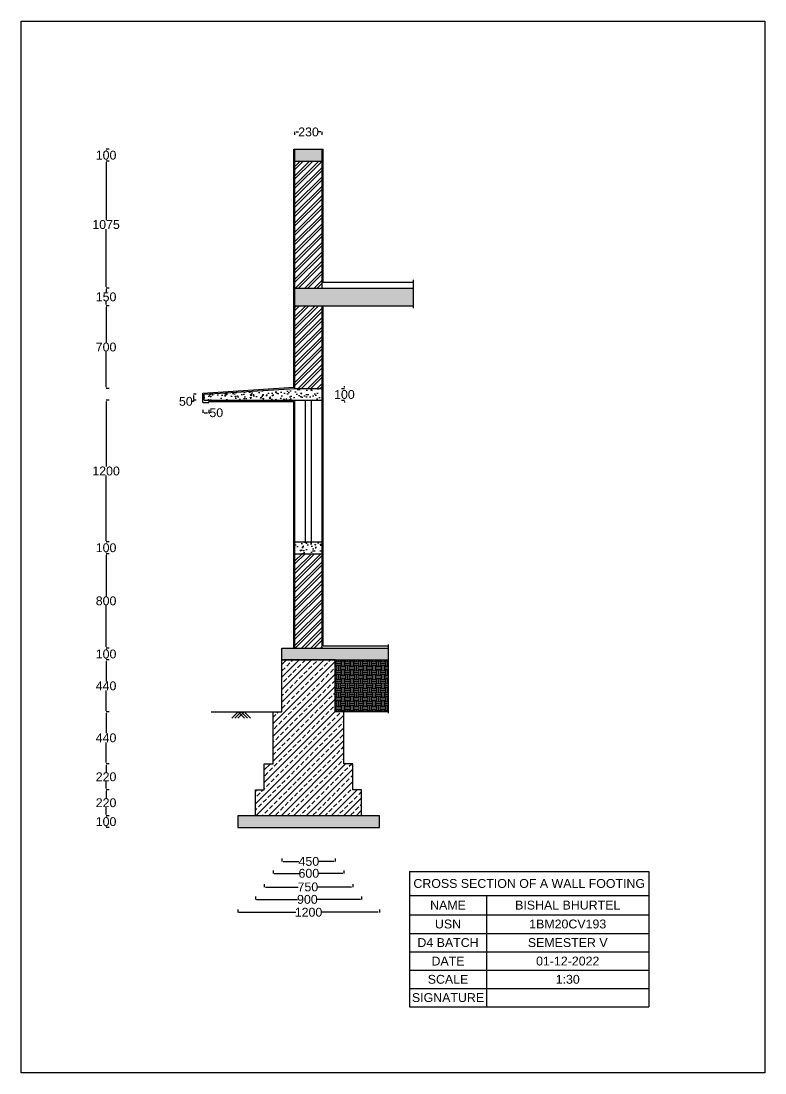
# Model space of a CAD drawing. Header units: inches. Extents: x 448145 to 618619, y -64863 to 148507.
# Drawn here: x 454603 to 460903, y 137171 to 146081 of the extents above; entities that cross this region are included whole.
import ezdxf

# ---------------------------------------------------------------- set-up
doc = ezdxf.new("R2010")
doc.units = ezdxf.units.IN
doc.header["$MEASUREMENT"] = 0
for name, color, linetype in [('DIM', 251, 'Continuous'), ('HATC', 250, 'Continuous'), ('TEXT', 5, 'Continuous')]:
    doc.layers.add(name, color=color, linetype=linetype)
doc.styles.add('Annotative', font='Arial.ttf', dxfattribs={"height": 75})
doc.styles.get("Standard").update_dxf_attribs({"font": 'Arial.ttf', "height": 75})
doc.dimstyles.new('Annotative', dxfattribs={"dimscale": 0, "dimtxt": 75, "dimasz": 10, "dimexe": 0.18, "dimexo": 0.0625, "dimgap": 0.09, "dimtad": 0, "dimtih": 1, "dimtoh": 1, "dimdec": 0, "dimzin": 0, "dimdsep": 46, "dimtxsty": 'Annotative', "dimcen": 0.09, "dimadec": 0, "dimazin": 0, "dimtfac": 1, "dimtdec": 0, "dimtofl": 0, "dimtmove": 0, "dimatfit": 3, "dimfxl": 0, "dimtolj": 1, "dimtzin": 0, "dimarcsym": 0})
pattern_1 = [(50, (0, 0), (107.589027, -9.41282), [11.25, -123.75]), (355, (0, 0), (-20.8127, 112.82882), [9, -99]), (100.451444, (8.97, -0.78), (86.776327, 103.415999), [9.56103, -105.171317]), (46.1842, (0, 30), (160.0862, -24.827892), [16.875, -185.625]), (96.635635, (13.34, 27.93), (140.19929, 146.11779), [14.34155, -157.757064]), (351.184164, (0, 30), (140.19929, 146.11779), [13.5, -148.5]), (21, (15, 22.5), (89.536058, -60.392834), [11.25, -123.75]), (326, (15, 22.5), (36.4973, 108.772507), [9, -99]), (71.451445, (22.46, 17.47), (126.033357, 48.379673), [9.561029, -105.171317]), (37.5, (0, 0), (1.8239783, 49.934078), [0, -97.8, 0, -100.5, 0, -99.375]), (7.5, (0, 0), (39.4604306, 59.161757), [0, -57.3, 0, -95.55, 0, -37.875]), (327.5, (-33.45, 0), (80.0733654, -3.3832308), [0, -37.5, 0, -117, 0, -155.25]), (317.5, (-48.45, 0), (87.477925, 15.015747), [0, -48.75, 0, -77.7, 0, -110.25])]

# ---------------------------------------------------------------- blocks, each defined once
blk = doc.blocks.new('*D4')
at = {"layer": 'Defpoints', "color": 0}
for p in [(456812.8, 140229.4), (457262.8, 140229.4), (457262.8, 138962.8)]:
    blk.add_point(p, dxfattribs=at)
at = {"layer": 'DIM', "color": 0, "lineweight": -2}
for p, q in [((456812.8, 138987.8), (456812.8, 138962.7)), ((456822.8, 138962.8), (456956.4, 138962.8)), ((457252.8, 138962.8), (457125, 138962.8)), ((457262.8, 138987.8), (457262.8, 138962.7))]:
    blk.add_line(p, q, dxfattribs=at)
at = {"layer": 'DIM', "color": 0}
for points in [[(456822.8, 138964.5), (456822.8, 138961.2), (456812.8, 138962.8)], [(457252.8, 138964.5), (457252.8, 138961.2), (457262.8, 138962.8)]]:
    blk.add_solid(points, dxfattribs=at)
at = {"layer": 'DIM', "color": 0, "insert": (457040.7, 138962.8), "char_height": 75, "attachment_point": 5, "style": 'Annotative'}
blk.add_mtext('\\A1;450', dxfattribs=at)
blk = doc.blocks.new('*D5')
at = {"layer": 'Defpoints', "color": 0}
for p in [(456737.8, 139789.4), (457337.8, 139789.4), (457337.8, 138861.8)]:
    blk.add_point(p, dxfattribs=at)
at = {"layer": 'DIM', "color": 0, "lineweight": -2}
for p, q in [((456737.8, 138886.8), (456737.8, 138861.7)), ((456747.8, 138861.8), (456957.7, 138861.8)), ((457327.8, 138861.8), (457123.7, 138861.8)), ((457337.8, 138886.8), (457337.8, 138861.7))]:
    blk.add_line(p, q, dxfattribs=at)
at = {"layer": 'DIM', "color": 0}
for points in [[(456747.8, 138863.5), (456747.8, 138860.2), (456737.8, 138861.8)], [(457327.8, 138863.5), (457327.8, 138860.2), (457337.8, 138861.8)]]:
    blk.add_solid(points, dxfattribs=at)
at = {"layer": 'DIM', "color": 0, "insert": (457040.7, 138861.8), "char_height": 75, "attachment_point": 5, "style": 'Annotative'}
blk.add_mtext('\\A1;600', dxfattribs=at)
blk = doc.blocks.new('*D6')
at = {"layer": 'Defpoints', "color": 0}
for p in [(456662.8, 139569.4), (457412.8, 139569.4), (457412.8, 138746.1)]:
    blk.add_point(p, dxfattribs=at)
at = {"layer": 'DIM', "color": 0, "lineweight": -2}
for p, q in [((456662.8, 138771.1), (456662.8, 138745.9)), ((456672.8, 138746.1), (456949.8, 138746.1)), ((457402.8, 138746.1), (457114.8, 138746.1)), ((457412.8, 138771.1), (457412.8, 138745.9))]:
    blk.add_line(p, q, dxfattribs=at)
at = {"layer": 'DIM', "color": 0}
for points in [[(456672.8, 138747.8), (456672.8, 138744.4), (456662.8, 138746.1)], [(457402.8, 138747.8), (457402.8, 138744.4), (457412.8, 138746.1)]]:
    blk.add_solid(points, dxfattribs=at)
at = {"layer": 'DIM', "color": 0, "insert": (457032.3, 138746.1), "char_height": 75, "attachment_point": 5, "style": 'Annotative'}
blk.add_mtext('\\A1;750', dxfattribs=at)
blk = doc.blocks.new('*D7')
at = {"layer": 'Defpoints', "color": 0}
for p in [(456587.8, 139349.4), (457487.8, 139349.4), (457487.8, 138640.9)]:
    blk.add_point(p, dxfattribs=at)
at = {"layer": 'DIM', "color": 0, "lineweight": -2}
for p, q in [((456587.8, 138665.9), (456587.8, 138640.7)), ((456597.8, 138640.9), (456945.2, 138640.9)), ((457477.8, 138640.9), (457110.9, 138640.9)), ((457487.8, 138665.9), (457487.8, 138640.7))]:
    blk.add_line(p, q, dxfattribs=at)
at = {"layer": 'DIM', "color": 0}
for points in [[(456597.8, 138642.5), (456597.8, 138639.2), (456587.8, 138640.9)], [(457477.8, 138642.5), (457477.8, 138639.2), (457487.8, 138640.9)]]:
    blk.add_solid(points, dxfattribs=at)
at = {"layer": 'DIM', "color": 0, "insert": (457028.1, 138640.9), "char_height": 75, "attachment_point": 5, "style": 'Annotative'}
blk.add_mtext('\\A1;900', dxfattribs=at)
blk = doc.blocks.new('*D8')
at = {"layer": 'Defpoints', "color": 0}
for p in [(456437.8, 139249.4), (457637.8, 139249.4), (457637.8, 138531.7)]:
    blk.add_point(p, dxfattribs=at)
at = {"layer": 'DIM', "color": 0, "lineweight": -2}
for p, q in [((456437.8, 138556.7), (456437.8, 138531.5)), ((457637.8, 138556.7), (457637.8, 138531.5)), ((456447.8, 138531.7), (456929.3, 138531.7)), ((457627.8, 138531.7), (457146.2, 138531.7))]:
    blk.add_line(p, q, dxfattribs=at)
at = {"layer": 'DIM', "color": 0}
for points in [[(456447.8, 138533.3), (456447.8, 138530), (456437.8, 138531.7)], [(457627.8, 138533.3), (457627.8, 138530), (457637.8, 138531.7)]]:
    blk.add_solid(points, dxfattribs=at)
at = {"layer": 'DIM', "color": 0, "insert": (457037.8, 138531.7), "char_height": 75, "attachment_point": 5, "style": 'Annotative'}
blk.add_mtext('\\A1;1200', dxfattribs=at)
blk = doc.blocks.new('*D9')
at = {"layer": 'Defpoints', "color": 0}
for p in [(455323.3, 139349.4), (456437.8, 139349.4), (456437.8, 139249.4)]:
    blk.add_point(p, dxfattribs=at)
at = {"layer": 'DIM', "color": 0, "lineweight": -2}
for p, q in [((455348.3, 139349.4), (455323.1, 139349.4)), ((455323.3, 139339.4), (455323.3, 139337.8)), ((455348.3, 139249.4), (455323.1, 139249.4)), ((455323.3, 139259.4), (455323.3, 139261.1))]:
    blk.add_line(p, q, dxfattribs=at)
at = {"layer": 'DIM', "color": 0}
for points in [[(455321.6, 139339.4), (455325, 139339.4), (455323.3, 139349.4)], [(455321.6, 139259.4), (455325, 139259.4), (455323.3, 139249.4)]]:
    blk.add_solid(points, dxfattribs=at)
at = {"layer": 'DIM', "color": 0, "insert": (455323.3, 139299.4), "char_height": 75, "attachment_point": 5, "style": 'Annotative'}
blk.add_mtext('\\A1;100', dxfattribs=at)
blk = doc.blocks.new('*D10')
at = {"layer": 'Defpoints', "color": 0}
for p in [(455323.3, 139569.4), (456587.8, 139569.4), (456587.8, 139349.4)]:
    blk.add_point(p, dxfattribs=at)
at = {"layer": 'DIM', "color": 0, "lineweight": -2}
for p, q in [((455348.3, 139569.4), (455323.1, 139569.4)), ((455323.3, 139559.4), (455323.3, 139497.8)), ((455323.3, 139359.4), (455323.3, 139421.1)), ((455348.3, 139349.4), (455323.1, 139349.4))]:
    blk.add_line(p, q, dxfattribs=at)
at = {"layer": 'DIM', "color": 0}
for points in [[(455321.6, 139559.4), (455325, 139559.4), (455323.3, 139569.4)], [(455321.6, 139359.4), (455325, 139359.4), (455323.3, 139349.4)]]:
    blk.add_solid(points, dxfattribs=at)
at = {"layer": 'DIM', "color": 0, "insert": (455323.3, 139459.4), "char_height": 75, "attachment_point": 5, "style": 'Annotative'}
blk.add_mtext('\\A1;220', dxfattribs=at)
blk = doc.blocks.new('*D11')
at = {"layer": 'Defpoints', "color": 0}
for p in [(455323.3, 139789.4), (456662.8, 139789.4), (456662.8, 139569.4)]:
    blk.add_point(p, dxfattribs=at)
at = {"layer": 'DIM', "color": 0, "lineweight": -2}
for p, q in [((455348.3, 139789.4), (455323.1, 139789.4)), ((455323.3, 139779.4), (455323.3, 139717.8)), ((455323.3, 139579.4), (455323.3, 139641.1)), ((455348.3, 139569.4), (455323.1, 139569.4))]:
    blk.add_line(p, q, dxfattribs=at)
at = {"layer": 'DIM', "color": 0}
for points in [[(455321.6, 139779.4), (455325, 139779.4), (455323.3, 139789.4)], [(455321.6, 139579.4), (455325, 139579.4), (455323.3, 139569.4)]]:
    blk.add_solid(points, dxfattribs=at)
at = {"layer": 'DIM', "color": 0, "insert": (455323.3, 139679.4), "char_height": 75, "attachment_point": 5, "style": 'Annotative'}
blk.add_mtext('\\A1;220', dxfattribs=at)
blk = doc.blocks.new('*D12')
at = {"layer": 'Defpoints', "color": 0}
for p in [(455323.3, 140669.4), (456812.8, 140669.4), (456812.8, 140229.4)]:
    blk.add_point(p, dxfattribs=at)
at = {"layer": 'DIM', "color": 0, "lineweight": -2}
for p, q in [((455348.3, 140669.4), (455323.1, 140669.4)), ((455323.3, 140659.4), (455323.3, 140487.8)), ((455323.3, 140239.4), (455323.3, 140411.1)), ((455348.3, 140229.4), (455323.1, 140229.4))]:
    blk.add_line(p, q, dxfattribs=at)
at = {"layer": 'DIM', "color": 0}
for points in [[(455321.6, 140659.4), (455325, 140659.4), (455323.3, 140669.4)], [(455321.6, 140239.4), (455325, 140239.4), (455323.3, 140229.4)]]:
    blk.add_solid(points, dxfattribs=at)
at = {"layer": 'DIM', "color": 0, "insert": (455323.3, 140449.4), "char_height": 75, "attachment_point": 5, "style": 'Annotative'}
blk.add_mtext('\\A1;440', dxfattribs=at)
blk = doc.blocks.new('*D13')
at = {"layer": 'Defpoints', "color": 0}
for p in [(455323.3, 140769.4), (456812.8, 140769.4), (456812.8, 140669.4)]:
    blk.add_point(p, dxfattribs=at)
at = {"layer": 'DIM', "color": 0, "lineweight": -2}
for p, q in [((455348.3, 140769.4), (455323.1, 140769.4)), ((455323.3, 140759.4), (455323.3, 140757.8)), ((455348.3, 140669.4), (455323.1, 140669.4)), ((455323.3, 140679.4), (455323.3, 140681.1))]:
    blk.add_line(p, q, dxfattribs=at)
at = {"layer": 'DIM', "color": 0}
for points in [[(455321.6, 140759.4), (455325, 140759.4), (455323.3, 140769.4)], [(455321.6, 140679.4), (455325, 140679.4), (455323.3, 140669.4)]]:
    blk.add_solid(points, dxfattribs=at)
at = {"layer": 'DIM', "color": 0, "insert": (455323.3, 140719.4), "char_height": 75, "attachment_point": 5, "style": 'Annotative'}
blk.add_mtext('\\A1;100', dxfattribs=at)
blk = doc.blocks.new('*D14')
at = {"layer": 'Defpoints', "color": 0}
for p in [(456922.8, 141569.4), (455323.3, 140769.4), (456922.8, 140769.4)]:
    blk.add_point(p, dxfattribs=at)
at = {"layer": 'DIM', "color": 0, "lineweight": -2}
for p, q in [((455348.3, 141569.4), (455323.1, 141569.4)), ((455323.3, 141559.4), (455323.3, 141207.8)), ((455323.3, 140779.4), (455323.3, 141131.1)), ((455348.3, 140769.4), (455323.1, 140769.4))]:
    blk.add_line(p, q, dxfattribs=at)
at = {"layer": 'DIM', "color": 0}
for points in [[(455321.6, 141559.4), (455325, 141559.4), (455323.3, 141569.4)], [(455321.6, 140779.4), (455325, 140779.4), (455323.3, 140769.4)]]:
    blk.add_solid(points, dxfattribs=at)
at = {"layer": 'DIM', "color": 0, "insert": (455323.3, 141169.4), "char_height": 75, "attachment_point": 5, "style": 'Annotative'}
blk.add_mtext('\\A1;800', dxfattribs=at)
blk = doc.blocks.new('*D15')
at = {"layer": 'Defpoints', "color": 0}
for p in [(455323.3, 141669.4), (456922.8, 141669.4), (456922.8, 141569.4)]:
    blk.add_point(p, dxfattribs=at)
at = {"layer": 'DIM', "color": 0, "lineweight": -2}
for p, q in [((455348.3, 141669.4), (455323.1, 141669.4)), ((455323.3, 141659.4), (455323.3, 141657.8)), ((455323.3, 141579.4), (455323.3, 141581.1)), ((455348.3, 141569.4), (455323.1, 141569.4))]:
    blk.add_line(p, q, dxfattribs=at)
at = {"layer": 'DIM', "color": 0}
for points in [[(455321.6, 141659.4), (455325, 141659.4), (455323.3, 141669.4)], [(455321.6, 141579.4), (455325, 141579.4), (455323.3, 141569.4)]]:
    blk.add_solid(points, dxfattribs=at)
at = {"layer": 'DIM', "color": 0, "insert": (455323.3, 141619.4), "char_height": 75, "attachment_point": 5, "style": 'Annotative'}
blk.add_mtext('\\A1;100', dxfattribs=at)
blk = doc.blocks.new('*D16')
at = {"layer": 'Defpoints', "color": 0}
for p in [(455323.3, 142869.4), (456922.8, 142869.4), (456922.8, 141669.4)]:
    blk.add_point(p, dxfattribs=at)
at = {"layer": 'DIM', "color": 0, "lineweight": -2}
for p, q in [((455348.3, 142869.4), (455323.1, 142869.4)), ((455323.3, 142859.4), (455323.3, 142307.8)), ((455323.3, 141679.4), (455323.3, 142231.1)), ((455348.3, 141669.4), (455323.1, 141669.4))]:
    blk.add_line(p, q, dxfattribs=at)
at = {"layer": 'DIM', "color": 0}
for points in [[(455321.6, 142859.4), (455325, 142859.4), (455323.3, 142869.4)], [(455321.6, 141679.4), (455325, 141679.4), (455323.3, 141669.4)]]:
    blk.add_solid(points, dxfattribs=at)
at = {"layer": 'DIM', "color": 0, "insert": (455323.3, 142269.4), "char_height": 75, "attachment_point": 5, "style": 'Annotative'}
blk.add_mtext('\\A1;1200', dxfattribs=at)
blk = doc.blocks.new('*D17')
at = {"layer": 'Defpoints', "color": 0}
for p in [(455323.3, 143669.4), (456922.8, 143669.4), (456922.8, 142969.4)]:
    blk.add_point(p, dxfattribs=at)
at = {"layer": 'DIM', "color": 0, "lineweight": -2}
for p, q in [((455348.3, 143669.4), (455323.1, 143669.4)), ((455323.3, 143659.4), (455323.3, 143357.8)), ((455323.3, 142979.4), (455323.3, 143281.1)), ((455348.3, 142969.4), (455323.1, 142969.4))]:
    blk.add_line(p, q, dxfattribs=at)
at = {"layer": 'DIM', "color": 0}
for points in [[(455321.6, 143659.4), (455325, 143659.4), (455323.3, 143669.4)], [(455321.6, 142979.4), (455325, 142979.4), (455323.3, 142969.4)]]:
    blk.add_solid(points, dxfattribs=at)
at = {"layer": 'DIM', "color": 0, "insert": (455323.3, 143319.4), "char_height": 75, "attachment_point": 5, "style": 'Annotative'}
blk.add_mtext('\\A1;700', dxfattribs=at)
blk = doc.blocks.new('*D18')
at = {"layer": 'Defpoints', "color": 0}
for p in [(455323.3, 143819.4), (456922.8, 143819.4), (456922.8, 143669.4)]:
    blk.add_point(p, dxfattribs=at)
at = {"layer": 'DIM', "color": 0, "lineweight": -2}
for p, q in [((455348.3, 143819.4), (455323.1, 143819.4)), ((455323.3, 143809.4), (455323.3, 143782.8)), ((455348.3, 143669.4), (455323.1, 143669.4)), ((455323.3, 143679.4), (455323.3, 143706.1))]:
    blk.add_line(p, q, dxfattribs=at)
at = {"layer": 'DIM', "color": 0}
for points in [[(455321.6, 143809.4), (455325, 143809.4), (455323.3, 143819.4)], [(455321.6, 143679.4), (455325, 143679.4), (455323.3, 143669.4)]]:
    blk.add_solid(points, dxfattribs=at)
at = {"layer": 'DIM', "color": 0, "insert": (455323.3, 143744.4), "char_height": 75, "attachment_point": 5, "style": 'Annotative'}
blk.add_mtext('\\A1;150', dxfattribs=at)
blk = doc.blocks.new('*D19')
at = {"layer": 'Defpoints', "color": 0}
for p in [(455323.3, 144894.4), (456922.8, 144894.4), (456922.8, 143819.4)]:
    blk.add_point(p, dxfattribs=at)
at = {"layer": 'DIM', "color": 0, "lineweight": -2}
for p, q in [((455348.3, 144894.4), (455323.1, 144894.4)), ((455323.3, 144884.4), (455323.3, 144395.3)), ((455323.3, 143829.4), (455323.3, 144318.6)), ((455348.3, 143819.4), (455323.1, 143819.4))]:
    blk.add_line(p, q, dxfattribs=at)
at = {"layer": 'DIM', "color": 0}
for points in [[(455321.6, 144884.4), (455325, 144884.4), (455323.3, 144894.4)], [(455321.6, 143829.4), (455325, 143829.4), (455323.3, 143819.4)]]:
    blk.add_solid(points, dxfattribs=at)
at = {"layer": 'DIM', "color": 0, "insert": (455323.3, 144356.9), "char_height": 75, "attachment_point": 5, "style": 'Annotative'}
blk.add_mtext('\\A1;1075', dxfattribs=at)
blk = doc.blocks.new('*D20')
at = {"layer": 'Defpoints', "color": 0}
for p in [(455323.3, 144994.4), (456922.8, 144994.4), (456922.8, 144894.4)]:
    blk.add_point(p, dxfattribs=at)
at = {"layer": 'DIM', "color": 0, "lineweight": -2}
for p, q in [((455348.3, 144994.4), (455323.1, 144994.4)), ((455323.3, 144984.4), (455323.3, 144982.8)), ((455348.3, 144894.4), (455323.1, 144894.4)), ((455323.3, 144904.4), (455323.3, 144906.1))]:
    blk.add_line(p, q, dxfattribs=at)
at = {"layer": 'DIM', "color": 0}
for points in [[(455321.6, 144984.4), (455325, 144984.4), (455323.3, 144994.4)], [(455321.6, 144904.4), (455325, 144904.4), (455323.3, 144894.4)]]:
    blk.add_solid(points, dxfattribs=at)
at = {"layer": 'DIM', "color": 0, "insert": (455323.3, 144944.4), "char_height": 75, "attachment_point": 5, "style": 'Annotative'}
blk.add_mtext('\\A1;100', dxfattribs=at)
blk = doc.blocks.new('*D21')
at = {"layer": 'Defpoints', "color": 0}
for p in [(457152.8, 142969.4), (457152.8, 142869.4), (457341.7, 142869.4)]:
    blk.add_point(p, dxfattribs=at)
at = {"layer": 'DIM', "color": 0, "lineweight": -2}
for p, q in [((457316.7, 142969.4), (457341.9, 142969.4)), ((457341.7, 142979.4), (457341.7, 142989.4)), ((457316.7, 142869.4), (457341.9, 142869.4)), ((457341.7, 142859.4), (457341.7, 142849.4))]:
    blk.add_line(p, q, dxfattribs=at)
at = {"layer": 'DIM', "color": 0}
for points in [[(457340.1, 142979.4), (457343.4, 142979.4), (457341.7, 142969.4)], [(457340.1, 142859.4), (457343.4, 142859.4), (457341.7, 142869.4)]]:
    blk.add_solid(points, dxfattribs=at)
at = {"layer": 'DIM', "color": 0, "insert": (457341.7, 142917.4), "char_height": 75, "attachment_point": 5, "style": 'Annotative'}
blk.add_mtext('\\A1;100', dxfattribs=at)
blk = doc.blocks.new('*D22')
at = {"layer": 'Defpoints', "color": 0}
for p in [(457152.8, 145141.3), (456922.8, 144994.4), (457152.8, 144994.4)]:
    blk.add_point(p, dxfattribs=at)
at = {"layer": 'DIM', "color": 0, "lineweight": -2}
for p, q in [((456922.8, 145116.3), (456922.8, 145141.5)), ((456932.8, 145141.3), (456954.3, 145141.3)), ((457142.8, 145141.3), (457121.2, 145141.3)), ((457152.8, 145116.3), (457152.8, 145141.5))]:
    blk.add_line(p, q, dxfattribs=at)
at = {"layer": 'DIM', "color": 0}
for points in [[(456932.8, 145143), (456932.8, 145139.7), (456922.8, 145141.3)], [(457142.8, 145143), (457142.8, 145139.7), (457152.8, 145141.3)]]:
    blk.add_solid(points, dxfattribs=at)
at = {"layer": 'DIM', "color": 0, "insert": (457037.8, 145141.3), "char_height": 75, "attachment_point": 5, "style": 'Annotative'}
blk.add_mtext('\\A1;230', dxfattribs=at)
blk = doc.blocks.new('*T3')
at = {"layer": 'TEXT', "color": 0, "linetype": 'ByBlock', "lineweight": -2}
for p, q in [((0, 0), (2027.6, 0)), ((0, 0), (0, -1146.1)), ((2027.6, 0), (2027.6, -1146.1)), ((0, -204.1), (2027.6, -204.1)), ((652.1, -204.1), (652.1, -1146.1)), ((0, -366.6), (2027.6, -366.6)), ((0, -524), (2027.6, -524)), ((0, -681.7), (2027.6, -681.7)), ((0, -836.5), (2027.6, -836.5)), ((0, -991.3), (2027.6, -991.3)), ((0, -1146.1), (2027.6, -1146.1))]:
    blk.add_line(p, q, dxfattribs=at)
at = {"layer": 'TEXT', "color": 0, "char_height": 75, "attachment_point": 5}
for s, insert, width in [('CROSS SECTION OF A WALL FOOTING', (1013.8, -102), 2027.437), ('NAME', (326, -285.3), 651.948), ('BISHAL BHURTEL', (1339.8, -285.3), 1375.368), ('USN', (326, -445.3), 651.948), ('1BM20CV193', (1339.8, -445.3), 1375.368), ('D4 BATCH', (326, -602.8), 651.948), ('SEMESTER V', (1339.8, -602.8), 1375.368), ('DATE ', (326, -759.1), 651.948), ('01-12-2022', (1339.8, -759.1), 1375.368), ('SCALE', (326, -913.9), 651.948), ('1:30', (1339.8, -913.9), 1375.368), ('SIGNATURE', (326, -1068.7), 651.948)]:
    blk.add_mtext(s, dxfattribs=dict(at, insert=insert, width=width))
blk = doc.blocks.new('*D23')
at = {"layer": 'Defpoints', "color": 0}
for p in [(456737.8, 140229.4), (455323.3, 139789.4), (456737.8, 139789.4)]:
    blk.add_point(p, dxfattribs=at)
at = {"layer": 'DIM', "color": 0, "lineweight": -2}
for p, q in [((455348.3, 140229.4), (455323.1, 140229.4)), ((455323.3, 140219.4), (455323.3, 140047.8)), ((455323.3, 139799.4), (455323.3, 139971.1)), ((455348.3, 139789.4), (455323.1, 139789.4))]:
    blk.add_line(p, q, dxfattribs=at)
at = {"layer": 'DIM', "color": 0}
for points in [[(455321.6, 140219.4), (455325, 140219.4), (455323.3, 140229.4)], [(455321.6, 139799.4), (455325, 139799.4), (455323.3, 139789.4)]]:
    blk.add_solid(points, dxfattribs=at)
at = {"layer": 'DIM', "color": 0, "insert": (455323.3, 140009.4), "char_height": 75, "attachment_point": 5, "style": 'Annotative'}
blk.add_mtext('\\A1;440', dxfattribs=at)
blk = doc.blocks.new('*D24')
at = {"layer": 'Defpoints', "color": 0}
for p in [(456152.8, 142919.4), (456062.6, 142869.4), (456152.8, 142869.4)]:
    blk.add_point(p, dxfattribs=at)
at = {"layer": 'DIM', "color": 0, "lineweight": -2}
for p, q in [((456087.6, 142919.4), (456062.4, 142919.4)), ((456062.6, 142859.4), (456052.6, 142859.4)), ((456087.6, 142869.4), (456062.4, 142869.4)), ((456062.6, 142909.4), (456062.6, 142879.4)), ((456062.6, 142869.4), (456062.6, 142859.4))]:
    blk.add_line(p, q, dxfattribs=at)
at = {"layer": 'DIM', "color": 0}
for points in [[(456060.9, 142909.4), (456064.2, 142909.4), (456062.6, 142919.4)], [(456060.9, 142879.4), (456064.2, 142879.4), (456062.6, 142869.4)]]:
    blk.add_solid(points, dxfattribs=at)
at = {"layer": 'DIM', "color": 0, "insert": (455998.9, 142859.4), "char_height": 75, "attachment_point": 5, "style": 'Annotative'}
blk.add_mtext('\\A1;50', dxfattribs=at)
blk = doc.blocks.new('*D25')
at = {"layer": 'Defpoints', "color": 0}
for p in [(456142.8, 142849.4), (456192.8, 142849.4), (456192.8, 142763)]:
    blk.add_point(p, dxfattribs=at)
at = {"layer": 'DIM', "color": 0, "lineweight": -2}
for p, q in [((456142.8, 142788), (456142.8, 142762.8)), ((456152.8, 142763), (456182.8, 142763)), ((456192.8, 142788), (456192.8, 142762.8)), ((456192.8, 142763), (456202.8, 142763))]:
    blk.add_line(p, q, dxfattribs=at)
at = {"layer": 'DIM', "color": 0}
for points in [[(456152.8, 142764.7), (456152.8, 142761.3), (456142.8, 142763)], [(456182.8, 142764.7), (456182.8, 142761.3), (456192.8, 142763)]]:
    blk.add_solid(points, dxfattribs=at)
at = {"layer": 'DIM', "color": 0, "insert": (456256.4, 142763), "char_height": 75, "attachment_point": 5, "style": 'Annotative'}
blk.add_mtext('\\A1;50', dxfattribs=at)

msp = doc.modelspace()

# ---------------------------------------------------------------- hatches: boundary and pattern name
h = msp.add_hatch()
h.set_pattern_fill('AR-CONC', color=256, scale=15)
h.set_pattern_definition(pattern_1)
h.paths.add_polyline_path([(457152.759, 141669.444), (456922.759, 141669.444), (456922.759, 141569.444), (457152.759, 141569.444)])
at = {"layer": 'HATC'}
h = msp.add_hatch(dxfattribs=at)
h.set_pattern_fill('AR-CONC', color=256, scale=15)
h.set_pattern_definition(pattern_1)
h.paths.add_polyline_path([(457922.759, 143669.444), (457922.759, 143744.444), (457922.415, 143744.569), (457922.759, 143744.694), (457922.759, 143819.444), (456922.759, 143819.444), (456922.759, 143669.444)])
h.paths.add_polyline_path([(457712.758, 140669.445), (457712.758, 140719.195), (457712.758, 140719.445), (457712.415, 140719.57), (457712.758, 140719.695), (457712.759, 140769.444), (456812.759, 140769.444), (456812.759, 140669.445)])
h.paths.add_polyline_path([(456922.759, 144994.444), (456922.759, 144894.444), (457152.759, 144894.444), (457152.759, 144994.444)])
h.paths.add_polyline_path([(457637.759, 139249.444), (457637.759, 139349.444), (456437.759, 139349.444), (456437.759, 139249.444)])
h = msp.add_hatch(dxfattribs=at)
h.set_pattern_fill('ANSI32', color=256, scale=150)
h.paths.add_polyline_path([(456922.759, 143819.444), (457152.759, 143819.444), (457152.759, 144894.444), (456922.759, 144894.444)])
h = msp.add_hatch(dxfattribs=at)
h.set_pattern_fill('ANSI32', color=256, scale=150)
h.paths.add_polyline_path([(457152.759, 143669.444), (456922.759, 143669.444), (456922.759, 142969.444), (457152.759, 142969.444)])
h = msp.add_hatch(dxfattribs=at)
h.set_pattern_fill('AR-CONC', color=256, scale=15)
h.set_pattern_definition(pattern_1)
h.paths.add_polyline_path([(457152.759, 142969.444), (456922.759, 142969.444), (456152.759, 142919.444), (456152.759, 142869.444), (457152.759, 142869.444)])
h = msp.add_hatch(dxfattribs=at)
h.set_pattern_fill('ANSI32', color=256, scale=150)
h.paths.add_polyline_path([(457152.759, 141569.444), (456922.759, 141569.444), (456922.759, 140769.444), (457152.759, 140769.444)])
h = msp.add_hatch(dxfattribs=at)
h.set_pattern_fill('ANSI33', color=256, scale=300)
h.paths.add_polyline_path([(456812.759, 140229.444), (456737.759, 140229.444), (456737.759, 139789.444), (456662.759, 139789.444), (456662.759, 139569.444), (456587.759, 139569.444), (456587.759, 139349.444), (457487.758, 139349.444), (457487.758, 139569.445), (457412.758, 139569.445), (457412.758, 139789.445), (457337.758, 139789.445), (457337.758, 140229.445), (457262.758, 140229.445), (457262.758, 140669.445), (456812.759, 140669.445), (456812.759, 140669.444)])
h = msp.add_hatch(dxfattribs=at)
h.set_pattern_fill('EARTH', color=256, scale=150)
h.paths.add_polyline_path([(457712.758, 140449.32), (457712.414, 140449.445), (457712.758, 140449.57), (457712.758, 140669.445), (457262.758, 140669.445), (457262.758, 140229.445), (457337.758, 140229.445), (457712.757, 140229.445)])

# ---------------------------------------------------------------- linework, layer by layer
for p, q in [((456912.759, 144994.444), (457162.759, 144994.444)), ((456912.759, 142978.816), (456912.759, 144994.444)), ((456922.759, 142969.444), (456922.759, 144994.444)), ((457152.759, 143819.444), (457152.759, 144994.444)), ((457162.759, 143869.444), (457162.759, 144994.444)), ((456922.759, 144894.444), (457152.759, 144894.444)), ((456922.759, 143819.444), (457922.759, 143819.444)), ((457152.759, 143869.444), (457922.759, 143869.444)), ((456922.759, 143669.444), (457922.759, 143669.444)), ((457152.759, 140769.444), (457152.759, 143669.444)), ((457162.759, 140789.444), (457162.759, 143669.444)), ((456142.759, 142928.816), (456912.759, 142978.816)), ((456142.759, 142849.444), (456142.759, 142928.816)), ((456152.759, 142919.444), (456922.759, 142969.444)), ((456152.759, 142869.444), (456152.759, 142919.444)), ((456922.759, 142969.444), (457152.759, 142969.444)), ((456142.759, 142849.444), (456192.759, 142849.444)), ((456152.759, 142869.444), (457152.759, 142869.444)), ((456192.759, 142859.444), (456912.759, 142859.444)), ((456192.759, 142849.444), (456192.759, 142859.444)), ((456912.759, 140769.444), (456912.759, 142859.444)), ((456922.759, 140769.444), (456922.759, 142869.444)), ((457012.759, 141669.444), (457012.759, 142869.444)), ((457062.759, 141669.444), (457062.759, 142869.444)), ((456922.759, 141669.444), (457152.759, 141669.444)), ((456922.759, 141569.444), (457152.759, 141569.444)), ((457162.759, 140789.444), (457712.759, 140789.444)), ((456812.759, 140669.444), (456812.759, 140769.444)), ((456812.759, 140769.444), (457712.759, 140769.444)), ((457262.758, 140669.445), (456812.758, 140669.445)), ((456812.758, 140669.445), (457712.758, 140669.445)), ((456812.759, 140229.444), (456812.759, 140669.444)), ((457262.758, 140229.445), (457262.758, 140669.445)), ((456212.759, 140229.444), (456812.759, 140229.444)), ((456442.32, 140229.444), (456389.287, 140176.411)), ((456467.908, 140229.444), (456414.875, 140176.411)), ((456493.551, 140229.444), (456440.518, 140176.411)), ((456442.32, 140229.444), (456495.353, 140176.411)), ((456467.908, 140229.444), (456520.941, 140176.411)), ((456493.551, 140229.444), (456546.584, 140176.411)), ((456737.759, 139789.444), (456737.759, 140229.444)), ((457712.758, 140229.445), (457262.758, 140229.445)), ((457337.758, 139789.445), (457337.758, 140229.445)), ((456662.759, 139569.444), (456662.759, 139789.444)), ((456662.759, 139789.444), (456737.759, 139789.444)), ((457412.758, 139789.445), (457337.758, 139789.445)), ((457412.758, 139569.445), (457412.758, 139789.445)), ((456587.759, 139569.444), (456662.759, 139569.444)), ((456587.759, 139349.444), (456587.759, 139569.444)), ((457487.758, 139569.445), (457412.758, 139569.445)), ((457487.758, 139349.444), (457487.758, 139569.445)), ((457637.759, 139349.444), (456437.759, 139349.444)), ((456437.759, 139349.444), (456437.759, 139249.444)), ((457637.759, 139249.444), (457637.759, 139349.444)), ((456437.759, 139249.444), (457637.759, 139249.444))]:
    msp.add_line(p, q)
msp.add_lwpolyline([(454603.223, 146081.028), (460903.223, 146081.028), (460903.223, 137171.028), (454603.223, 137171.028)], close=True)
at = {"linetype": 'Continuous'}
for points in [[(457922.759, 143889.694), (457922.759, 143744.694), (457922.415, 143744.569), (457923.102, 143744.319), (457922.759, 143744.194), (457922.759, 143649.194)], [(457712.759, 140799.695), (457712.758, 140719.695), (457712.415, 140719.57), (457713.102, 140719.32), (457712.758, 140719.195), (457712.758, 140669.265)], [(457712.758, 140669.375), (457712.758, 140449.57), (457712.414, 140449.445), (457713.101, 140449.195), (457712.758, 140449.07), (457712.757, 140219.07)]]:
    msp.add_lwpolyline(points, dxfattribs=at)
at = {"layer": 'DIM'}
for p, q in [((455323.299, 139569.459), (455323.299, 139569.892)), ((455323.299, 139569.474), (455323.299, 139569.459))]:
    msp.add_line(p, q, dxfattribs=at)

# ---------------------------------------------------------------- block references
msp.add_blockref('*T3', (457893.058, 138877.596))

# ---------------------------------------------------------------- dimensions: what is measured, and where the dimension line sits
for base, p1, p2, picture, middle in [((457152.759, 145141.325), (456922.759, 144994.444), (457152.759, 144994.444), '*D22', (457037.759, 145141.325)), ((456192.759, 142762.994), (456142.759, 142849.444), (456192.759, 142849.444), '*D25', (456256.438, 142762.994)), ((457637.759, 138531.654), (456437.759, 139249.444), (457637.759, 139249.444), '*D8', (457037.759, 138531.654))]:
    dim = msp.add_linear_dim(base=base, p1=p1, p2=p2, dimstyle='Annotative', override={"dimscale": 0, "dimtix": 0, "dimtofl": 0, "dimtmove": 0, "dimatfit": 3}, dxfattribs=at)
    dim.commit()
    dim.dimension.update_dxf_attribs({"geometry": picture, "text_midpoint": middle})
for base, p1, p2, picture, middle in [((455323.3, 144994.444), (456922.759, 144894.444), (456922.759, 144994.444), '*D20', (455323.3, 144944.444)), ((455323.3, 144894.444), (456922.759, 143819.444), (456922.759, 144894.444), '*D19', (455323.3, 144356.944)), ((455323.3, 143819.444), (456922.759, 143669.444), (456922.759, 143819.444), '*D18', (455323.3, 143744.444)), ((455323.3, 143669.444), (456922.759, 142969.444), (456922.759, 143669.444), '*D17', (455323.3, 143319.444)), ((456062.564, 142869.444), (456152.759, 142919.444), (456152.759, 142869.444), '*D24', (455998.885, 142859.444)), ((455323.3, 142869.444), (456922.759, 141669.444), (456922.759, 142869.444), '*D16', (455323.3, 142269.444)), ((455323.3, 141669.444), (456922.759, 141569.444), (456922.759, 141669.444), '*D15', (455323.3, 141619.444)), ((455323.3, 140769.444), (456922.759, 141569.444), (456922.759, 140769.444), '*D14', (455323.3, 141169.444)), ((455323.3, 140769.444), (456812.759, 140669.444), (456812.759, 140769.444), '*D13', (455323.3, 140719.444)), ((455323.3, 139789.444), (456737.759, 140229.444), (456737.759, 139789.444), '*D23', (455323.3, 140009.444)), ((455323.3, 139789.444), (456662.759, 139569.444), (456662.759, 139789.444), '*D11', (455323.3, 139679.444)), ((455323.3, 139569.444), (456587.759, 139349.444), (456587.759, 139569.444), '*D10', (455323.3, 139459.444)), ((455323.3, 139349.444), (456437.759, 139249.444), (456437.759, 139349.444), '*D9', (455323.3, 139299.444))]:
    dim = msp.add_linear_dim(base=base, p1=p1, p2=p2, angle=90, dimstyle='Annotative', override={"dimscale": 0, "dimtix": 0, "dimtofl": 0, "dimtmove": 0, "dimatfit": 3}, dxfattribs=at)
    dim.commit()
    dim.dimension.update_dxf_attribs({"geometry": picture, "text_midpoint": middle})
for base, p1, p2, angle, picture, middle, dimtype in [((457341.723, 142869.444), (457152.759, 142969.444), (457152.759, 142869.444), 90, '*D21', (457341.723, 142917.374), 160), ((457262.761, 138962.846), (456812.759, 140229.444), (457262.758, 140229.445), 0.000116, '*D4', (457040.691, 138962.845), 161), ((457337.76, 138861.837), (456737.759, 139789.444), (457337.758, 139789.445), 0.000087, '*D5', (457040.691, 138861.837), 161), ((457412.759, 138746.099), (456662.759, 139569.444), (457412.758, 139569.445), 0.0000696, '*D6', (457032.268, 138746.098), 161)]:
    dim = msp.add_linear_dim(base=base, p1=p1, p2=p2, angle=angle, dimstyle='Annotative', override={"dimscale": 0, "dimtix": 0, "dimtofl": 0, "dimtmove": 0, "dimatfit": 3}, dxfattribs=at)
    dim.commit()
    dim.dimension.update_dxf_attribs({"geometry": picture, "text_midpoint": middle, "dimtype": dimtype})
dim = msp.add_aligned_dim(p1=(456812.759, 140229.444), p2=(456812.758, 140669.445), distance=1489.459, dimstyle='Annotative', override={"dimscale": 0, "dimtix": 0, "dimtofl": 0, "dimtmove": 0, "dimatfit": 3}, dxfattribs=at)
dim.commit()
dim.dimension.update_dxf_attribs({"geometry": '*D12', "text_midpoint": (455323.3, 140449.445)})
dim = msp.add_linear_dim(base=(457487.758, 138640.881), p1=(456587.759, 139349.444), p2=(457487.758, 139349.444), dimstyle='Annotative', override={"dimscale": 0, "dimtix": 0, "dimtofl": 0, "dimtmove": 0, "dimatfit": 3}, dxfattribs=at)
dim.commit()
dim.dimension.update_dxf_attribs({"geometry": '*D7', "text_midpoint": (457028.056, 138640.881), "dimtype": 160})

doc.saveas('drawing.dxf')
